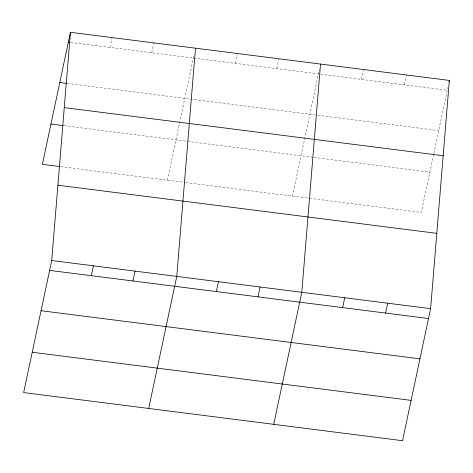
<?xml version="1.0" encoding="UTF-8"?>
<svg xmlns="http://www.w3.org/2000/svg" width="473" height="473" viewBox="0 0 473 473"><rect width="100%" height="100%" fill="white"/><g stroke="black" fill="none" stroke-linecap="round" stroke-linejoin="round"><path stroke-width="0.35" stroke-dasharray="2.37 1.77" d="M110.038 47.454L112.131 37.592M151.715 52.745L153.808 42.889M167.424 180.219L193.989 55.223M235.069 63.335L237.168 53.473M276.752 68.632L278.845 58.77M292.462 196.1L319.328 69.697M361.372 79.381L363.465 69.519M404.314 84.833L406.408 74.971M433.658 154.239L421.283 212.466L310.655 198.412M433.812 153.524L447.854 87.47M70.548 42.44L318.43 73.924M320.611 74.202L447.257 90.29M67.101 83.408L314.953 114.892M317.868 115.258L438.684 130.607M64.121 125.688L313.404 157.355M314.131 157.444L429.856 172.148M60.668 166.656L184.973 182.448M185.706 182.543L309.927 198.317"/><path stroke-width="0.71" d="M51.717 260.534L70.453 32.3L449.35 80.428L430.613 308.662L402.547 440.7L23.65 392.572L51.717 260.534L430.613 308.662M195.491 48.181L176.754 276.415L148.688 408.453M320.523 64.062L301.786 292.302L273.725 424.34M70.453 32.3L42.387 164.338L59.935 166.567M91.301 275.688L93.394 265.832M132.978 280.986L135.071 271.124M216.332 291.569L218.431 281.713M258.016 296.867L260.109 287.005M342.635 307.616L344.728 297.754M385.578 313.067L387.671 303.211M449.048 81.835L449.35 80.428M68.354 42.156L69.821 42.345M59.787 82.479L66.368 83.313M64.269 107.619L443.166 155.747M50.954 124.015L63.388 125.599M57.901 185.215L436.798 233.349M49.618 270.396L428.52 318.524M41.05 310.714L419.947 358.841M32.217 352.255L411.12 400.383"/></g></svg>
